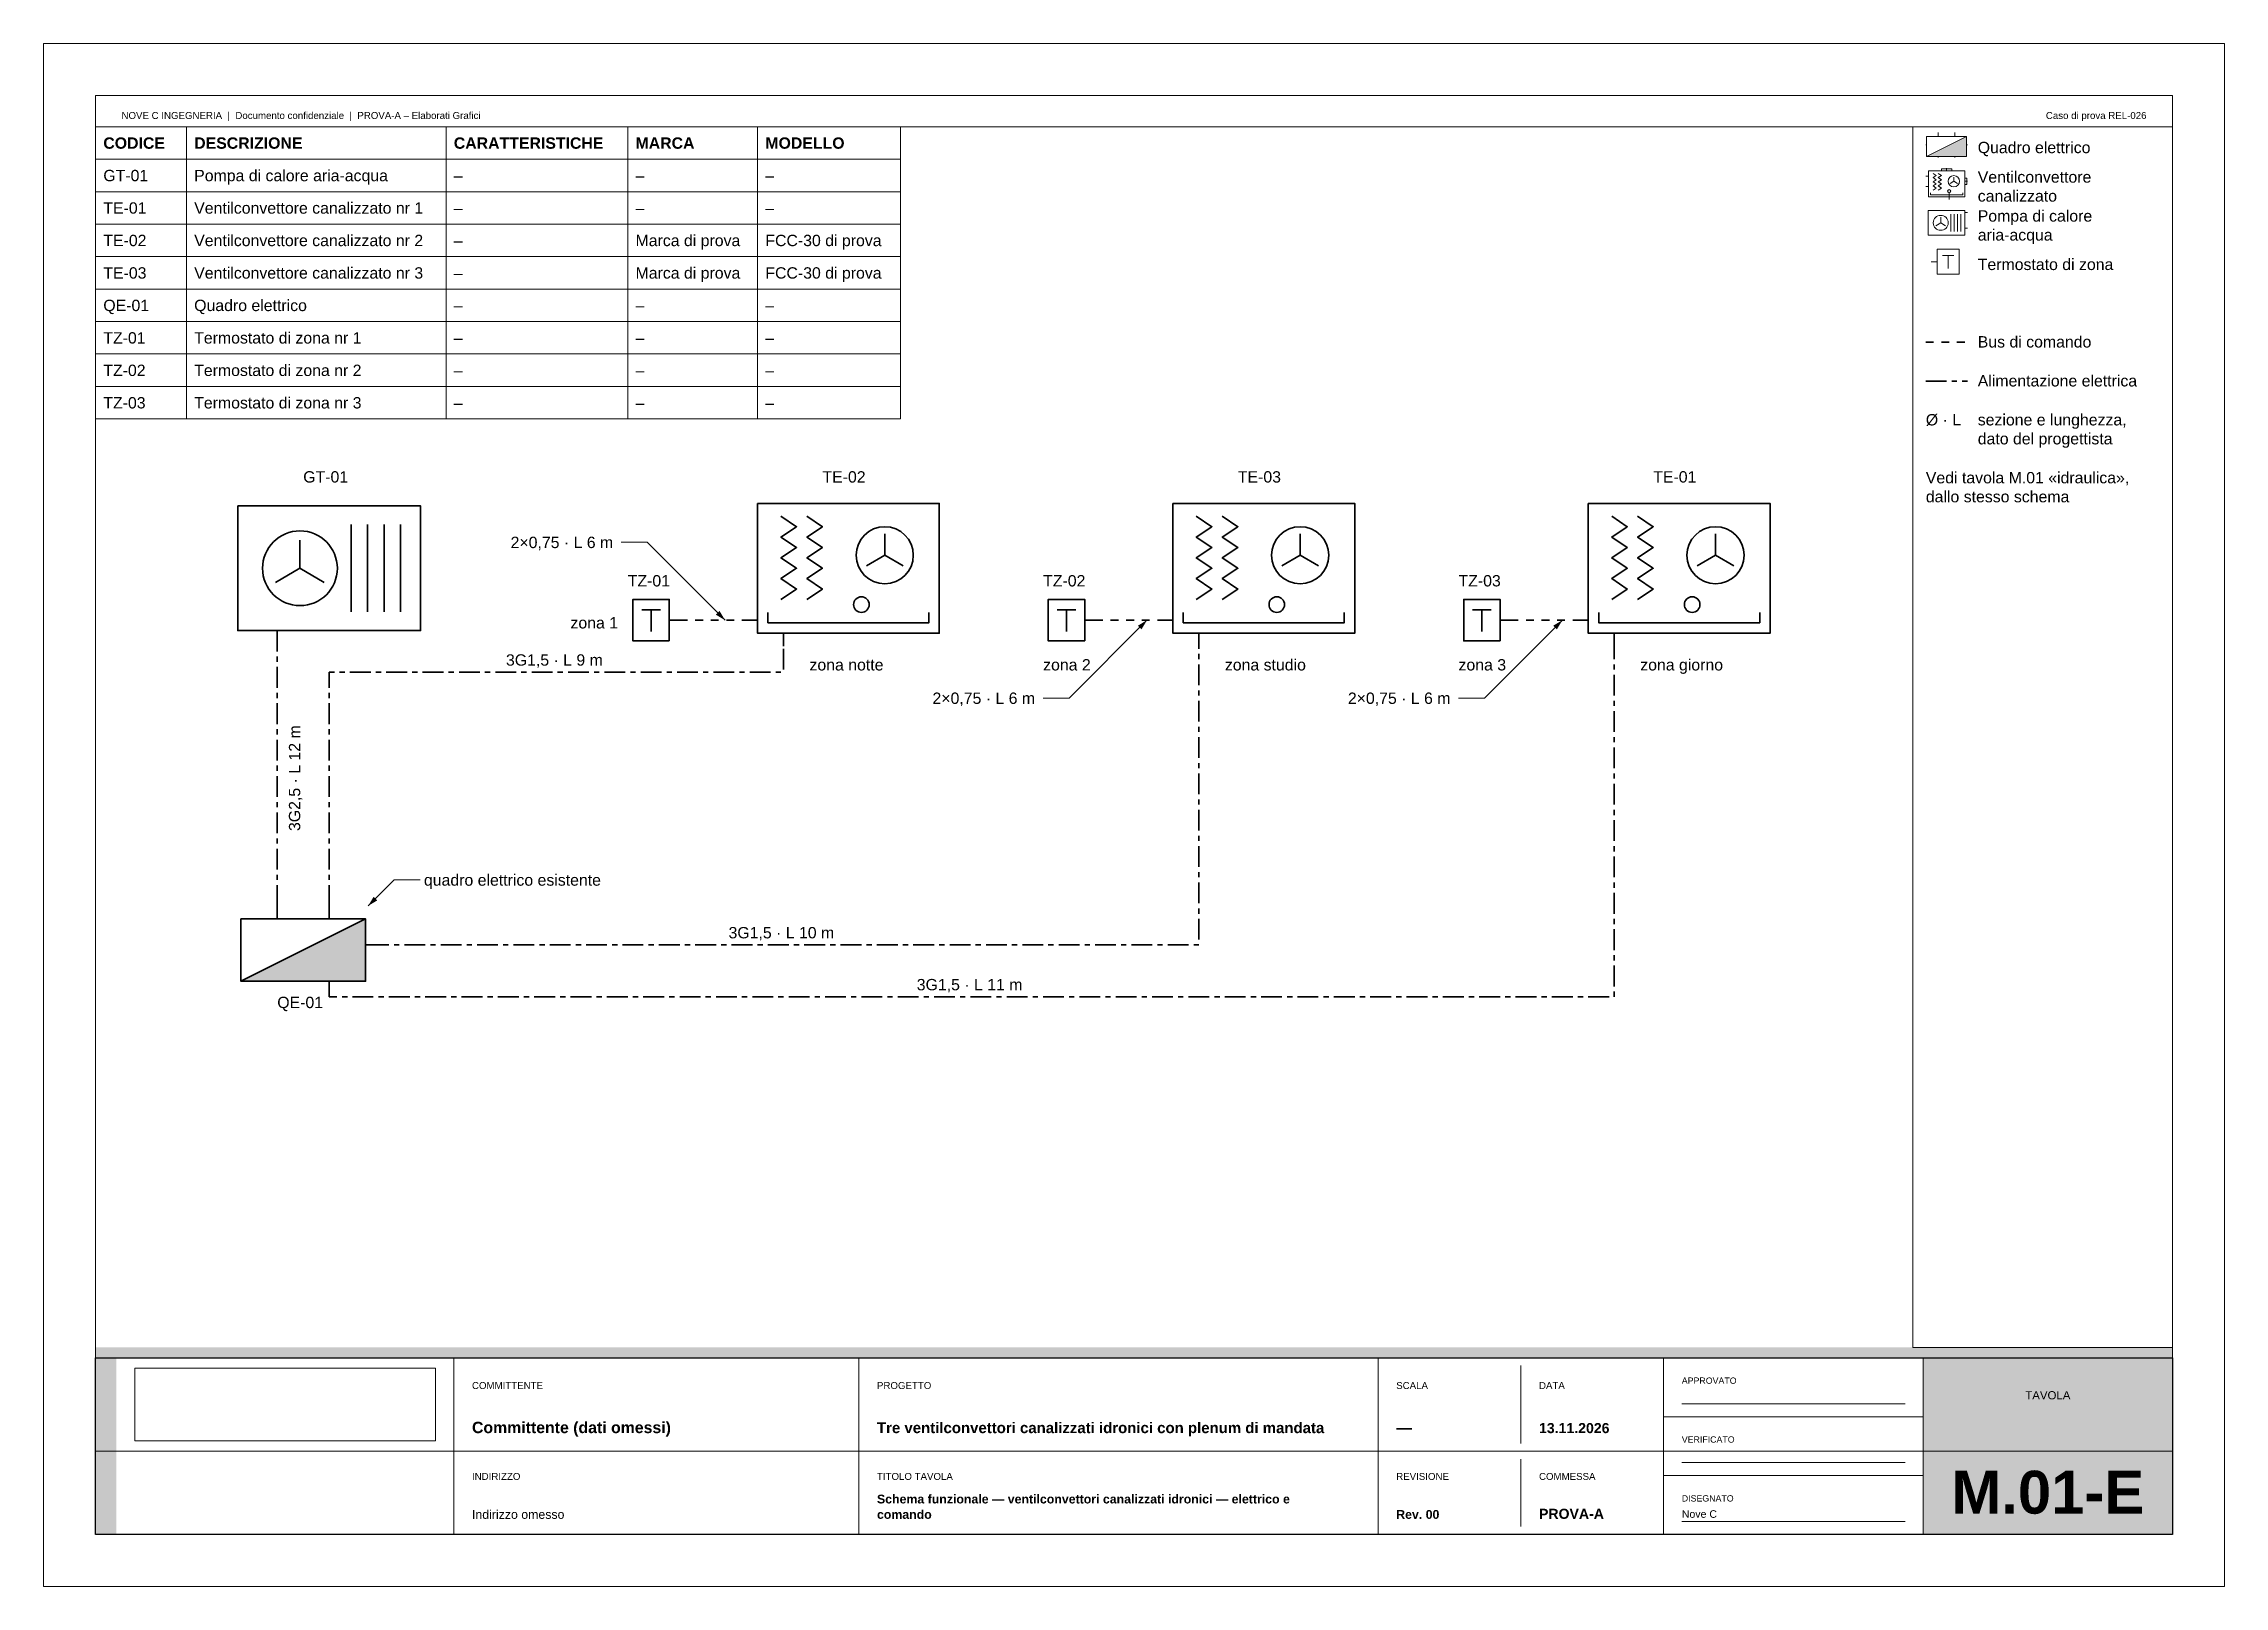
# Paper-space layout 'A3' of a CAD drawing. Header units: millimetres. Extents: x 0 to 420, y 0 to 297.
# The model-space entities are those that its viewports show. They can reach past a viewport. Long polylines and large blocks are cut down to what shows.
import ezdxf
from ezdxf.enums import TextEntityAlignment as Align

# ---------------------------------------------------------------- set-up
doc = ezdxf.new("R2010")
doc.units = ezdxf.units.MM
doc.linetypes.add('NOVEC_TRATTO_1P5_1P5', pattern=[3, 1.5, -1.5])
doc.linetypes.add('NOVEC_TRATTO_4_1_1_1', pattern=[7, 4, -1, 1, -1])
doc.layers.add('E-CTRL-BUS', color=160, linetype='NOVEC_TRATTO_1P5_1P5', lineweight=35, true_color=0x2020e0)
doc.layers.add('E-POWR-CIRC', color=34, linetype='NOVEC_TRATTO_4_1_1_1', lineweight=35, true_color=0x784212)
doc.layers.add('G-ANNO-NPLT', color=7, linetype='Continuous', lineweight=18, plot=False)
for name, color, linetype, lineweight in [('G-ANNO-TTLB', 7, 'Continuous', 18), ('M-ANNO-DIAM', 7, 'Continuous', 18), ('M-ANNO-IDEN', 7, 'Continuous', 18), ('M-ANNO-LEGN', 7, 'Continuous', 18), ('M-ANNO-SCHD', 7, 'Continuous', 18), ('M-DIAG-EQPM', 7, 'Continuous', 35)]:
    doc.layers.add(name, color=color, linetype=linetype, lineweight=lineweight)
doc.styles.add('NOVEC_ARIAL', font='arial.ttf')
doc.styles.add('NOVEC_ARIAL_GRASSETTO', font='arialbd.ttf')
picture_1 = doc.add_image_def('image1.jpg', size_in_pixel=(2961, 716))

# ---------------------------------------------------------------- blocks, each defined once
blk = doc.blocks.new('NoveC_RoomThermostat')
at = {"color": 0, "linetype": 'Continuous', "lineweight": -2}
blk.add_line((0, -5), (2, -5), dxfattribs=at)
blk.add_lwpolyline([(2, -1), (9, -1), (9, -9), (2, -9)], close=True, dxfattribs=at)
blk = doc.blocks.new('NoveC_RoomThermostat_Sigla')
at = {"color": 0, "linetype": 'Continuous', "lineweight": -2}
for points in [[(-1.8, 2), (1.8, 2)], [(0, 2), (0, -2.2)]]:
    blk.add_lwpolyline(points, dxfattribs=at)
blk = doc.blocks.new('NoveC_FanCoilDuctedAir_V1')
at = {"color": 0, "linetype": 'Continuous', "lineweight": -2}
for p, q in [((27, -12.5), (27, -8.4)), ((27, -12.5), (23.45, -14.55)), ((27, -12.5), (30.55, -14.55)), ((0, -25), (2.5, -25)), ((7.5, -30), (7.5, -27.5))]:
    blk.add_line(p, q, dxfattribs=at)
blk.add_lwpolyline([(2.5, -2.5), (37.5, -2.5), (37.5, -27.5), (2.5, -27.5)], close=True, dxfattribs=at)
for points in [[(7, -5), (10, -7), (7, -9), (10, -11), (7, -13), (10, -15), (7, -17), (10, -19), (7, -21)], [(12, -5), (15, -7), (12, -9), (15, -11), (12, -13), (15, -15), (12, -17), (15, -19), (12, -21)], [(4.5, -23.5), (4.5, -25.5), (35.5, -25.5), (35.5, -23.5)]]:
    blk.add_lwpolyline(points, dxfattribs=at)
for centre, radius in [((27, -12.5), 5.5), ((22.5, -22), 1.5)]:
    blk.add_circle(centre, radius, dxfattribs=at)
blk = doc.blocks.new('NoveC_HeatPumpAirWater_V1')
at = {"color": 0, "linetype": 'Continuous', "lineweight": -2}
for p, q in [((24.224, -6.6), (24.224, -23.4)), ((27.392, -6.6), (27.392, -23.4)), ((30.56, -6.6), (30.56, -23.4)), ((33.728, -6.6), (33.728, -23.4)), ((14.368, -15), (14.368, -9.6)), ((14.368, -15), (9.688, -17.736)), ((14.368, -15), (19.048, -17.736)), ((10, -30), (10, -27))]:
    blk.add_line(p, q, dxfattribs=at)
blk.add_lwpolyline([(2.4, -3), (37.6, -3), (37.6, -27), (2.4, -27)], close=True, dxfattribs=at)
blk.add_circle((14.368, -15), 7.2, dxfattribs=at)
blk = doc.blocks.new('NoveC_ElectricalPanel_V1')
at = {"linetype": 'Continuous', "lineweight": -2}
h = blk.add_hatch(color=0, dxfattribs=at)
h.dxf.hatch_style = 1
h.paths.add_polyline_path([(0.5, -14.5), (24.5, -2.5), (24.5, -14.5)])
at = {"color": 0, "linetype": 'Continuous', "lineweight": -2}
for p, q in [((7.5, 0), (7.5, -2.5)), ((17.5, 0), (17.5, -2.5)), ((24.5, -7.5), (25, -7.5)), ((17.5, -14.5), (17.5, -15))]:
    blk.add_line(p, q, dxfattribs=at)
for points in [[(0.5, -2.5), (24.5, -2.5), (24.5, -14.5), (0.5, -14.5)], [(0.5, -14.5), (24.5, -2.5), (24.5, -14.5)]]:
    blk.add_lwpolyline(points, close=True, dxfattribs=at)
blk = doc.blocks.new('NoveC_ElectricalPanel')
at = {"linetype": 'Continuous', "lineweight": -2}
h = blk.add_hatch(color=0, dxfattribs=at)
h.dxf.hatch_style = 1
h.paths.add_polyline_path([(0.5, -14.5), (24.5, -2.5), (24.5, -14.5)])
at = {"color": 0, "linetype": 'Continuous', "lineweight": -2}
for p, q in [((7.5, 0), (7.5, -2.5)), ((17.5, 0), (17.5, -2.5)), ((0, -7.5), (0.5, -7.5)), ((24.5, -7.5), (25, -7.5)), ((7.5, -14.5), (7.5, -15)), ((17.5, -14.5), (17.5, -15))]:
    blk.add_line(p, q, dxfattribs=at)
for points in [[(0.5, -2.5), (24.5, -2.5), (24.5, -14.5), (0.5, -14.5)], [(0.5, -14.5), (24.5, -2.5), (24.5, -14.5)]]:
    blk.add_lwpolyline(points, close=True, dxfattribs=at)
blk = doc.blocks.new('NoveC_FanCoilDuctedAir')
at = {"color": 0, "linetype": 'Continuous', "lineweight": -2}
for p, q in [((20, 0), (20, -2.5)), ((0, -7.5), (2.5, -7.5)), ((0, -17.5), (2.5, -17.5)), ((27, -12.5), (23.45, -14.55)), ((27, -12.5), (27, -8.4)), ((27, -12.5), (30.55, -14.55)), ((37.5, -12.5), (40, -12.5)), ((22.5, -23.5), (22.5, -30))]:
    blk.add_line(p, q, dxfattribs=at)
blk.add_lwpolyline([(2.5, -2.5), (37.5, -2.5), (37.5, -27.5), (2.5, -27.5)], close=True, dxfattribs=at)
for points in [[(7, -5), (10, -7), (7, -9), (10, -11), (7, -13), (10, -15), (7, -17), (10, -19), (7, -21)], [(12, -5), (15, -7), (12, -9), (15, -11), (12, -13), (15, -15), (12, -17), (15, -19), (12, -21)], [(15, -2.5), (15, -0.5), (25, -0.5), (25, -2.5)], [(37.5, -9.5), (39.5, -9.5), (39.5, -15.5), (37.5, -15.5)], [(4.5, -23.5), (4.5, -25.5), (35.5, -25.5), (35.5, -23.5)]]:
    blk.add_lwpolyline(points, dxfattribs=at)
for centre, radius in [((22.5, -22), 1.5), ((27, -12.5), 5.5)]:
    blk.add_circle(centre, radius, dxfattribs=at)
blk = doc.blocks.new('NoveC_HeatPumpAirWater')
at = {"color": 0, "linetype": 'Continuous', "lineweight": -2}
for p, q in [((14.368, -15), (9.688, -17.736)), ((14.368, -15), (14.368, -9.6)), ((14.368, -15), (19.048, -17.736)), ((24.224, -6.6), (24.224, -23.4)), ((27.392, -6.6), (27.392, -23.4)), ((30.56, -6.6), (30.56, -23.4)), ((33.728, -6.6), (33.728, -23.4)), ((40, -5), (37.6, -5)), ((40, -20), (37.6, -20))]:
    blk.add_line(p, q, dxfattribs=at)
blk.add_lwpolyline([(2.4, -3), (37.6, -3), (37.6, -27), (2.4, -27)], close=True, dxfattribs=at)
blk.add_circle((14.368, -15), 7.2, dxfattribs=at)

msp = doc.modelspace()

# ---------------------------------------------------------------- linework, layer by layer
at = {"layer": 'E-CTRL-BUS', "flags": 128}
for points in [[(122.5, 186), (135, 186)], [(202.5, 186), (215, 186)], [(282.5, 186), (295, 186)]]:
    msp.add_lwpolyline(points, dxfattribs=at)
at = {"layer": 'E-POWR-CIRC', "flags": 128}
for points in [[(45, 131), (45, 181)], [(55, 131), (55, 176), (142.5, 176), (142.5, 181)], [(55, 116), (55, 113.5), (302.5, 113.5), (302.5, 181)], [(62.5, 123.5), (222.5, 123.5), (222.5, 181)]]:
    msp.add_lwpolyline(points, dxfattribs=at)
at = {"layer": 'M-ANNO-DIAM'}
for p, q in [((116.25, 201), (111.25, 201)), ((131.25, 186), (116.25, 201)), ((212.5, 186), (197.5, 171)), ((292.5, 186), (277.5, 171)), ((197.5, 171), (192.5, 171)), ((277.5, 171), (272.5, 171))]:
    msp.add_line(p, q, dxfattribs=at)
for points in [[(131.25, 186), (129.4822, 187.0607), (130.1893, 187.7678)], [(212.5, 186), (211.4393, 184.2322), (210.7322, 184.9393)], [(292.5, 186), (291.4393, 184.2322), (290.7322, 184.9393)]]:
    msp.add_solid(points, dxfattribs=at)
at = {"layer": 'M-ANNO-IDEN'}
for p, q in [((62.5, 131), (67.5, 136)), ((67.5, 136), (72.5, 136))]:
    msp.add_line(p, q, dxfattribs=at)
msp.add_solid([(62.5, 131), (63.5607, 132.7678), (64.2678, 132.0607)], dxfattribs=at)
at = {"layer": 'M-ANNO-LEGN', "color": 160, "linetype": 'NOVEC_TRATTO_1P5_1P5', "lineweight": 35, "true_color": 0x2020e0}
msp.add_line((362.5, 239.5), (370.5, 239.5), dxfattribs=at)
at = {"layer": 'M-ANNO-LEGN', "color": 34, "linetype": 'NOVEC_TRATTO_4_1_1_1', "lineweight": 35, "true_color": 0x784212}
msp.add_line((362.5, 232), (370.5, 232), dxfattribs=at)
at = {"layer": 'M-ANNO-LEGN'}
msp.add_lwpolyline([(360, 281), (410, 281), (410, 46), (360, 46)], close=True, dxfattribs=at)
at = {"layer": 'M-ANNO-SCHD'}
for p, q in [((10, 281), (165, 281)), ((10, 281), (10, 224.75)), ((27.5, 281), (27.5, 224.75)), ((77.5, 281), (77.5, 224.75)), ((112.5, 281), (112.5, 224.75)), ((137.5, 281), (137.5, 224.75)), ((165, 281), (165, 224.75)), ((10, 274.75), (165, 274.75)), ((10, 268.5), (165, 268.5)), ((10, 262.25), (165, 262.25)), ((10, 256), (165, 256)), ((10, 249.75), (165, 249.75)), ((10, 243.5), (165, 243.5)), ((10, 237.25), (165, 237.25)), ((10, 231), (165, 231)), ((10, 224.75), (165, 224.75))]:
    msp.add_line(p, q, dxfattribs=at)

# ---------------------------------------------------------------- block references
at = {"layer": 'M-ANNO-LEGN', "lineweight": 18}
for name, p, xscale, yscale in [('NoveC_ElectricalPanel', (362.5, 279.9), 0.32, 0.32), ('NoveC_FanCoilDuctedAir', (362.5, 273), 0.2, 0.2), ('NoveC_HeatPumpAirWater', (362.5, 265.5), 0.2, 0.2), ('NoveC_RoomThermostat', (363.5, 258), 0.6, 0.6), ('NoveC_RoomThermostat_Sigla', (366.8, 255), 0.6, 0.6)]:
    msp.add_blockref(name, p, dxfattribs=dict(at, xscale=xscale, yscale=yscale))
at = {"layer": 'M-DIAG-EQPM'}
for name, p in [('NoveC_HeatPumpAirWater_V1', (35, 211)), ('NoveC_FanCoilDuctedAir_V1', (135, 211)), ('NoveC_FanCoilDuctedAir_V1', (215, 211)), ('NoveC_FanCoilDuctedAir_V1', (295, 211)), ('NoveC_RoomThermostat_Sigla', (117, 186)), ('NoveC_RoomThermostat_Sigla', (197, 186)), ('NoveC_RoomThermostat_Sigla', (277, 186)), ('NoveC_ElectricalPanel_V1', (37.5, 131))]:
    msp.add_blockref(name, p, dxfattribs=at)
at = {"layer": 'M-DIAG-EQPM', "rotation": 180}
for p in [(122.5, 181), (202.5, 181), (282.5, 181)]:
    msp.add_blockref('NoveC_RoomThermostat', p, dxfattribs=at)

# ---------------------------------------------------------------- texts
at = {"layer": 'M-ANNO-DIAM', "style": 'NOVEC_ARIAL'}
for s, p in [('2×0,75 · L 6 m', (89.9387, 199.88875)), ('3G1,5 · L 9 m', (89.04403, 177.25)), ('2×0,75 · L 6 m', (171.1887, 169.88875)), ('2×0,75 · L 6 m', (251.1887, 169.88875)), ('3G1,5 · L 10 m', (131.91137, 124.75)), ('3G1,5 · L 11 m', (168.16137, 114.75))]:
    msp.add_text(s, height=2.1844, dxfattribs=at).set_placement(p)
msp.add_text('3G2,5 · L 12 m', height=2.1844, rotation=90, dxfattribs=at).set_placement((49.425, 145.41138))
at = {"layer": 'M-ANNO-IDEN', "style": 'NOVEC_ARIAL'}
for s, p in [('GT-01', (50, 212.5)), ('TE-02', (150, 212.5)), ('TE-03', (230, 212.5)), ('TE-01', (310, 212.5)), ('TZ-01', (112.5, 192.5)), ('TZ-02', (192.5, 192.5)), ('TZ-03', (272.5, 192.5)), ('zona 1', (101.46865, 184.4125)), ('zona notte', (147.5, 176.325)), ('zona 2', (192.5, 176.325)), ('zona studio', (227.5, 176.325)), ('zona 3', (272.5, 176.325)), ('zona giorno', (307.5, 176.325)), ('quadro elettrico esistente', (73.25, 134.88875)), ('QE-01', (45, 111.325))]:
    msp.add_text(s, height=2.1844, dxfattribs=at).set_placement(p)
at = {"layer": 'M-ANNO-LEGN', "style": 'NOVEC_ARIAL'}
for s, p in [('Quadro elettrico', (372.5, 275.9125)), ('Ventilconvettore', (372.5, 270.2381)), ('canalizzato', (372.5, 266.5869)), ('Pompa di calore', (372.5, 262.7381)), ('aria-acqua', (372.5, 259.0869)), ('Termostato di zona', (372.5, 253.4125)), ('Bus di comando', (372.5, 238.5)), ('Alimentazione elettrica', (372.5, 231)), ('Ø · L', (362.5, 223.5)), ('sezione e lunghezza,', (372.5, 223.5)), ('dato del progettista', (372.5, 219.84875)), ('Vedi tavola M.01 «idraulica»,', (362.5, 212.34875)), ('dallo stesso schema', (362.5, 208.6975))]:
    msp.add_text(s, height=2.1844, dxfattribs=at).set_placement(p)
at = {"layer": 'M-ANNO-SCHD'}
for s, style, p in [('CODICE', 'NOVEC_ARIAL_GRASSETTO', (11.5, 276.76375)), ('DESCRIZIONE', 'NOVEC_ARIAL_GRASSETTO', (29, 276.76375)), ('CARATTERISTICHE', 'NOVEC_ARIAL_GRASSETTO', (79, 276.76375)), ('MARCA', 'NOVEC_ARIAL_GRASSETTO', (114, 276.76375)), ('MODELLO', 'NOVEC_ARIAL_GRASSETTO', (139, 276.76375)), ('GT-01', 'NOVEC_ARIAL', (11.5, 270.51375)), ('Pompa di calore aria-acqua', 'NOVEC_ARIAL', (29, 270.51375)), ('–', 'NOVEC_ARIAL', (79, 270.51375)), ('–', 'NOVEC_ARIAL', (114, 270.51375)), ('–', 'NOVEC_ARIAL', (139, 270.51375)), ('TE-01', 'NOVEC_ARIAL', (11.5, 264.26375)), ('Ventilconvettore canalizzato nr 1', 'NOVEC_ARIAL', (29, 264.26375)), ('–', 'NOVEC_ARIAL', (79, 264.26375)), ('–', 'NOVEC_ARIAL', (114, 264.26375)), ('–', 'NOVEC_ARIAL', (139, 264.26375)), ('TE-02', 'NOVEC_ARIAL', (11.5, 258.01375)), ('Ventilconvettore canalizzato nr 2', 'NOVEC_ARIAL', (29, 258.01375)), ('–', 'NOVEC_ARIAL', (79, 258.01375)), ('Marca di prova', 'NOVEC_ARIAL', (114, 258.01375)), ('FCC-30 di prova', 'NOVEC_ARIAL', (139, 258.01375)), ('TE-03', 'NOVEC_ARIAL', (11.5, 251.76375)), ('Ventilconvettore canalizzato nr 3', 'NOVEC_ARIAL', (29, 251.76375)), ('–', 'NOVEC_ARIAL', (79, 251.76375)), ('Marca di prova', 'NOVEC_ARIAL', (114, 251.76375)), ('FCC-30 di prova', 'NOVEC_ARIAL', (139, 251.76375)), ('Quadro elettrico', 'NOVEC_ARIAL', (29, 245.51375)), ('QE-01', 'NOVEC_ARIAL', (11.5, 245.51375)), ('–', 'NOVEC_ARIAL', (79, 245.51375)), ('–', 'NOVEC_ARIAL', (114, 245.51375)), ('–', 'NOVEC_ARIAL', (139, 245.51375)), ('TZ-01', 'NOVEC_ARIAL', (11.5, 239.26375)), ('Termostato di zona nr 1', 'NOVEC_ARIAL', (29, 239.26375)), ('–', 'NOVEC_ARIAL', (79, 239.26375)), ('–', 'NOVEC_ARIAL', (114, 239.26375)), ('–', 'NOVEC_ARIAL', (139, 239.26375)), ('TZ-02', 'NOVEC_ARIAL', (11.5, 233.01375)), ('Termostato di zona nr 2', 'NOVEC_ARIAL', (29, 233.01375)), ('–', 'NOVEC_ARIAL', (79, 233.01375)), ('–', 'NOVEC_ARIAL', (114, 233.01375)), ('–', 'NOVEC_ARIAL', (139, 233.01375)), ('TZ-03', 'NOVEC_ARIAL', (11.5, 226.76375)), ('Termostato di zona nr 3', 'NOVEC_ARIAL', (29, 226.76375)), ('–', 'NOVEC_ARIAL', (79, 226.76375)), ('–', 'NOVEC_ARIAL', (114, 226.76375)), ('–', 'NOVEC_ARIAL', (139, 226.76375))]:
    msp.add_text(s, height=2.1844, dxfattribs=dict(at, style=style)).set_placement(p)

psp = doc.layouts.new('A3')

# ---------------------------------------------------------------- hatches: boundary and pattern name
at = {"layer": 'G-ANNO-TTLB', "true_color": 0x2abfbf}
h = psp.add_hatch(color=133, dxfattribs=at)
h.dxf.hatch_style = 1
h.paths.add_polyline_path([(10, 46), (410, 46), (410, 44), (10, 44)])
at = {"layer": 'G-ANNO-TTLB', "true_color": 0x1c2e4a}
h = psp.add_hatch(color=159, dxfattribs=at)
h.dxf.hatch_style = 1
h.paths.add_polyline_path([(10, 44), (14, 44), (14, 10), (10, 10)])
at = {"layer": 'G-ANNO-TTLB', "true_color": 0x2abfbf}
h = psp.add_hatch(color=133, dxfattribs=at)
h.dxf.hatch_style = 1
h.paths.add_polyline_path([(362, 46), (410, 46), (410, 44), (362, 44)])
at = {"layer": 'G-ANNO-TTLB', "true_color": 0x1c2e4a}
h = psp.add_hatch(color=159, dxfattribs=at)
h.dxf.hatch_style = 1
h.paths.add_polyline_path([(362, 44), (410, 44), (410, 10), (362, 10)])

# ---------------------------------------------------------------- linework, layer by layer
at = {"layer": 'G-ANNO-TTLB', "color": 254, "lineweight": 9, "true_color": 0xe0e0e0}
for p, q in [((14, 281), (406, 281)), ((79, 10), (79, 44)), ((284.5, 27.5), (284.5, 42.5)), ((315.5, 35.167), (358.5, 35.167)), ((312, 32.667), (362, 32.667)), ((284.5, 11.5), (284.5, 24.5)), ((312, 21.333), (362, 21.333)), ((315.5, 23.833), (358.5, 23.833)), ((315.5, 12.5), (358.5, 12.5))]:
    psp.add_line(p, q, dxfattribs=at)
at = {"layer": 'G-ANNO-TTLB', "color": 159, "lineweight": 15, "true_color": 0x1c2e4a}
for p, q in [((79, 10), (79, 44)), ((157, 10), (157, 44)), ((257, 10), (257, 44)), ((312, 10), (312, 44)), ((362, 10), (362, 44))]:
    psp.add_line(p, q, dxfattribs=at)
at = {"layer": 'G-ANNO-TTLB', "color": 254, "lineweight": 15, "true_color": 0xe0e0e0}
psp.add_line((10, 26), (410, 26), dxfattribs=at)
at = {"layer": 'G-ANNO-TTLB', "color": 159, "lineweight": 18, "true_color": 0x1c2e4a}
psp.add_lwpolyline([(10, 287), (410, 287), (410, 10), (10, 10)], close=True, dxfattribs=at)
at = {"layer": 'G-ANNO-TTLB', "color": 159, "lineweight": 30, "true_color": 0x1c2e4a}
psp.add_lwpolyline([(10, 44), (410, 44), (410, 10), (10, 10)], close=True, dxfattribs=at)

# ---------------------------------------------------------------- texts
at = {"layer": 'G-ANNO-TTLB', "color": 253, "true_color": 0x999999, "style": 'NOVEC_ARIAL'}
for s, height, p in [('NOVE C INGEGNERIA  |  Documento confidenziale  |  PROVA-A – Elaborati Grafici', 1.3349, (15, 282.5)), ('COMMITTENTE', 1.3349, (82.5, 38)), ('PROGETTO', 1.3349, (160.5, 38)), ('SCALA', 1.3349, (260.5, 38)), ('DATA', 1.3349, (288, 38)), ('APPROVATO', 1.2136, (315.5, 39)), ('VERIFICATO', 1.2136, (315.5, 27.667)), ('INDIRIZZO', 1.3349, (82.5, 20.5)), ('TITOLO TAVOLA', 1.3349, (160.5, 20.5)), ('REVISIONE', 1.3349, (260.5, 20.5)), ('COMMESSA', 1.3349, (288, 20.5)), ('DISEGNATO', 1.2136, (315.5, 16.333))]:
    psp.add_text(s, height=height, dxfattribs=at).set_placement(p)
psp.add_text('Caso di prova REL-026', height=1.3349, dxfattribs=at).set_placement((405, 282.5), align=Align.RIGHT)
at = {"layer": 'G-ANNO-TTLB', "color": 255, "true_color": 0xffffff, "transparency": 33554559, "style": 'NOVEC_ARIAL'}
psp.add_text('TAVOLA', height=1.5777, dxfattribs=at).set_placement((386, 36), align=Align.CENTER)
at = {"layer": 'G-ANNO-TTLB', "color": 59, "true_color": 0x2d2d2d}
for s, height, style, p in [('Committente (dati omessi)', 2.1844, 'NOVEC_ARIAL_GRASSETTO', (82.5, 29.5)), ('Tre ventilconvettori canalizzati idronici con plenum di mandata', 2.063, 'NOVEC_ARIAL_GRASSETTO', (160.5, 29.5)), ('—', 2.184, 'NOVEC_ARIAL_GRASSETTO', (260.5, 29.5)), ('13.11.2026', 1.9417, 'NOVEC_ARIAL_GRASSETTO', (288, 29.5)), ('Schema funzionale — ventilconvettori canalizzati idronici — elettrico e', 1.6989, 'NOVEC_ARIAL_GRASSETTO', (160.5, 15.963)), ('Indirizzo omesso', 1.6989, 'NOVEC_ARIAL', (82.5, 13)), ('comando', 1.6989, 'NOVEC_ARIAL_GRASSETTO', (160.5, 13)), ('Rev. 00', 1.6989, 'NOVEC_ARIAL_GRASSETTO', (260.5, 13)), ('PROVA-A', 1.9417, 'NOVEC_ARIAL_GRASSETTO', (288, 13)), ('Nove C', 1.4563, 'NOVEC_ARIAL', (315.5, 13.2))]:
    psp.add_text(s, height=height, dxfattribs=dict(at, style=style)).set_placement(p)
at = {"layer": 'G-ANNO-TTLB', "color": 255, "true_color": 0xffffff, "style": 'NOVEC_ARIAL_GRASSETTO'}
psp.add_text('M.01-E', height=8.2521, dxfattribs=at).set_placement((386, 14), align=Align.CENTER)

# ---------------------------------------------------------------- pictures from other files: only their frames are drawn
at = {"layer": 'G-ANNO-TTLB'}
image = psp.add_image(picture_1, insert=(17.552, 28), size_in_units=(57.896, 14), dxfattribs=at)

# ---------------------------------------------------------------- viewports
at = {"layer": 'G-ANNO-NPLT'}
psp.add_viewport(center=(210, 148.5), size=(420, 297), view_center_point=(210, 148.5), view_height=297, dxfattribs=at)

doc.saveas('drawing.dxf')
